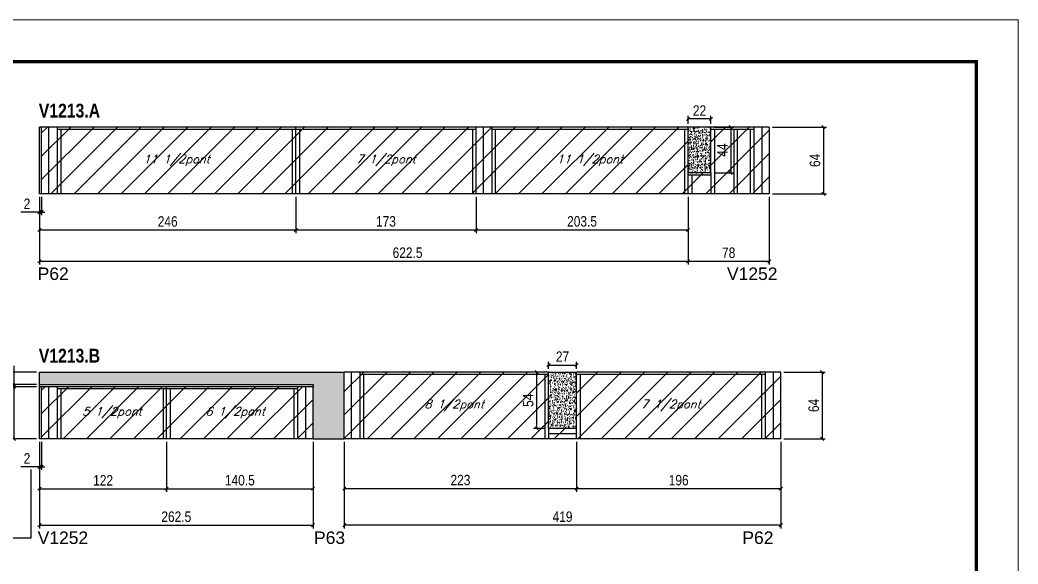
# Model space of a CAD drawing. Extents: x 3309 to 9563, y -2522 to 14608.
# Drawn here: x 8605 to 9563, y 10640 to 11162 of the extents above; entities that cross this region are included whole.
import ezdxf

# ---------------------------------------------------------------- set-up
doc = ezdxf.new("R2010")
doc.units = 0
doc.linetypes.add('DASHED', pattern=[0.75, 0.5, -0.25])
for name, color, linetype in [('5', 5, 'Continuous'), ('COTA', 241, 'Continuous'), ('NOMENCLATURA', 7, 'Continuous'), ('Painéis', 200, 'Continuous'), ('SARR_2.2x10', 60, 'Continuous'), ('SARR_2.2x7', 40, 'Continuous'), ('SARR_3.5x7', 81, 'Continuous'), ('texto', 7, 'Continuous')]:
    doc.layers.add(name, color=color, linetype=linetype)
for name, color, linetype, lineweight in [('Folhas', 255, 'Continuous', 9), ('Hachura', 251, 'Continuous', 9), ('SARRAFO DE PRESSAO', 251, 'DASHED', 9)]:
    doc.layers.add(name, color=color, linetype=linetype, lineweight=lineweight)
doc.styles.add('COTA TECNICA', font='techl___.ttf', dxfattribs={"height": 10})
doc.styles.add('Romans', font='romans.shx')
doc.styles.get("Standard").update_dxf_attribs({"font": 'arial.ttf'})
doc.styles.add('TECNICA', font='techb___.ttf', dxfattribs={"height": 10})
doc.dimstyles.new('PAINEL', dxfattribs={"dimtxt": 10, "dimasz": 3, "dimexe": 3, "dimexo": 3, "dimgap": 3, "dimtad": 1, "dimdec": 1, "dimzin": 12, "dimdsep": 46, "dimtxsty": 'COTA TECNICA', "dimblk1": 'OBLIQUE', "dimblk2": 'OBLIQUE', "dimsah": 1, "dimcen": 0.9, "dimclrd": 4, "dimclre": 4, "dimclrt": 240, "dimadec": 1, "dimazin": 3, "dimtfac": 1, "dimtdec": 1, "dimtmove": 0, "dimatfit": 3, "dimfxl": 1, "dimtolj": 1, "dimtzin": 12, "dimarcsym": 0})

# ---------------------------------------------------------------- blocks, each defined once
blk = doc.blocks.new('9999999999')
at = {"layer": 'Folhas'}
blk.add_lwpolyline([(98138.98, 34190.21), (99623.98, 34190.21), (99623.98, 35240.21), (98138.98, 35240.21)], close=True, dxfattribs=at)
at = {"layer": 'Folhas', "color": 30, "const_width": 3}
blk.add_lwpolyline([(98213.98, 34230.21), (99583.98, 34230.21), (99583.98, 35200.21), (98213.98, 35200.21)], close=True, dxfattribs=at)
blk = doc.blocks.new('_Oblique')
at = {"color": 0, "linetype": 'ByBlock', "lineweight": -2}
blk.add_line((-0.5, -0.5), (0.5, 0.5), dxfattribs=at)
blk = doc.blocks.new('*D434')
at = {"layer": 'COTA', "color": 4, "lineweight": -2, "transparency": 16777216}
for p, q in [((9042.62, 10992.35), (9042.62, 10957.6)), ((9246.12, 10992.35), (9246.12, 10957.6)), ((9042.62, 10960.6), (9246.12, 10960.6))]:
    blk.add_line(p, q, dxfattribs=at)
at = {"layer": 'Defpoints', "color": 0, "transparency": 16777216}
for p in [(9042.62, 10995.35), (9246.12, 10995.35), (9246.12, 10960.6)]:
    blk.add_point(p, dxfattribs=at)
at = {"layer": 'COTA', "color": 4, "lineweight": -2, "transparency": 16777216, "xscale": 3, "yscale": 3, "zscale": 3, "rotation": 180}
blk.add_blockref('_Oblique', (9042.62, 10960.6), dxfattribs=at)
at = {"layer": 'COTA', "color": 4, "lineweight": -2, "transparency": 16777216, "xscale": 3, "yscale": 3, "zscale": 3}
blk.add_blockref('_Oblique', (9246.12, 10960.6), dxfattribs=at)
at = {"layer": 'COTA', "color": 240, "transparency": 16777216, "insert": (9144.37, 10968.82), "char_height": 10, "attachment_point": 5, "style": 'COTA TECNICA'}
blk.add_mtext('\\A1;203.5', dxfattribs=at)
blk = doc.blocks.new('*D435')
at = {"layer": 'COTA', "color": 4, "lineweight": -2, "transparency": 16777216}
for p, q in [((9327.12, 11059.35), (9379.08, 11059.35)), ((9376.08, 11059.35), (9376.08, 10995.35)), ((9327.12, 10995.35), (9379.08, 10995.35))]:
    blk.add_line(p, q, dxfattribs=at)
at = {"layer": 'Defpoints', "color": 0, "transparency": 16777216}
for p in [(9324.12, 11059.35), (9324.12, 10995.35), (9376.08, 10995.35)]:
    blk.add_point(p, dxfattribs=at)
at = {"layer": 'COTA', "color": 4, "lineweight": -2, "transparency": 16777216, "xscale": 3, "yscale": 3, "zscale": 3}
for p, rotation in [((9376.08, 11059.35), 90), ((9376.08, 10995.35), 270)]:
    blk.add_blockref('_Oblique', p, dxfattribs=dict(at, rotation=rotation))
at = {"layer": 'COTA', "color": 240, "transparency": 16777216, "insert": (9367.98, 11027.35), "char_height": 10, "attachment_point": 5, "rotation": 90, "style": 'COTA TECNICA'}
blk.add_mtext('\\A1;64', dxfattribs=at)
blk = doc.blocks.new('*D415')
at = {"layer": 'COTA', "color": 4, "lineweight": -2, "transparency": 16777216}
for p, q in [((9246.12, 10992.35), (9246.12, 10927.63)), ((9324.12, 10992.35), (9324.12, 10927.63)), ((9246.12, 10930.63), (9324.12, 10930.63))]:
    blk.add_line(p, q, dxfattribs=at)
at = {"layer": 'Defpoints', "color": 0, "transparency": 16777216}
for p in [(9246.12, 10995.35), (9324.12, 10995.35), (9324.12, 10930.63)]:
    blk.add_point(p, dxfattribs=at)
at = {"layer": 'COTA', "color": 4, "lineweight": -2, "transparency": 16777216, "xscale": 3, "yscale": 3, "zscale": 3, "rotation": 180}
blk.add_blockref('_Oblique', (9246.12, 10930.63), dxfattribs=at)
at = {"layer": 'COTA', "color": 4, "lineweight": -2, "transparency": 16777216, "xscale": 3, "yscale": 3, "zscale": 3}
blk.add_blockref('_Oblique', (9324.12, 10930.63), dxfattribs=at)
at = {"layer": 'COTA', "color": 240, "transparency": 16777216, "insert": (9285.12, 10938.73), "char_height": 10, "attachment_point": 5, "style": 'COTA TECNICA'}
blk.add_mtext('\\A1;78', dxfattribs=at)
blk = doc.blocks.new('*D436')
at = {"layer": 'COTA', "color": 4, "lineweight": -2, "transparency": 16777216}
for p, q in [((8623.62, 10992.35), (8623.62, 10957.6)), ((8869.62, 10992.35), (8869.62, 10957.6)), ((8623.62, 10960.6), (8869.62, 10960.6))]:
    blk.add_line(p, q, dxfattribs=at)
at = {"layer": 'Defpoints', "color": 0, "transparency": 16777216}
for p in [(8623.62, 10995.35), (8869.62, 10995.35), (8869.62, 10960.6)]:
    blk.add_point(p, dxfattribs=at)
at = {"layer": 'COTA', "color": 4, "lineweight": -2, "transparency": 16777216, "xscale": 3, "yscale": 3, "zscale": 3, "rotation": 180}
blk.add_blockref('_Oblique', (8623.62, 10960.6), dxfattribs=at)
at = {"layer": 'COTA', "color": 4, "lineweight": -2, "transparency": 16777216, "xscale": 3, "yscale": 3, "zscale": 3}
blk.add_blockref('_Oblique', (8869.62, 10960.6), dxfattribs=at)
at = {"layer": 'COTA', "color": 240, "transparency": 16777216, "insert": (8746.62, 10968.7), "char_height": 10, "attachment_point": 5, "style": 'COTA TECNICA'}
blk.add_mtext('\\A1;246', dxfattribs=at)
blk = doc.blocks.new('*D437')
at = {"layer": 'COTA', "color": 4, "lineweight": -2, "transparency": 16777216}
for p, q in [((8869.62, 10992.35), (8869.62, 10957.6)), ((9042.62, 10992.35), (9042.62, 10957.6)), ((8869.62, 10960.6), (9042.62, 10960.6))]:
    blk.add_line(p, q, dxfattribs=at)
at = {"layer": 'Defpoints', "color": 0, "transparency": 16777216}
for p in [(8869.62, 10995.35), (9042.62, 10995.35), (9042.62, 10960.6)]:
    blk.add_point(p, dxfattribs=at)
at = {"layer": 'COTA', "color": 4, "lineweight": -2, "transparency": 16777216, "xscale": 3, "yscale": 3, "zscale": 3, "rotation": 180}
blk.add_blockref('_Oblique', (8869.62, 10960.6), dxfattribs=at)
at = {"layer": 'COTA', "color": 4, "lineweight": -2, "transparency": 16777216, "xscale": 3, "yscale": 3, "zscale": 3}
blk.add_blockref('_Oblique', (9042.62, 10960.6), dxfattribs=at)
at = {"layer": 'COTA', "color": 240, "transparency": 16777216, "insert": (8956.12, 10968.82), "char_height": 10, "attachment_point": 5, "style": 'COTA TECNICA'}
blk.add_mtext('\\A1;173', dxfattribs=at)
blk = doc.blocks.new('*D416')
at = {"layer": 'COTA', "color": 4, "lineweight": -2, "transparency": 16777216}
for p, q in [((8623.62, 10992.35), (8623.62, 10927.63)), ((9246.12, 10992.35), (9246.12, 10927.63)), ((8623.62, 10930.63), (9246.12, 10930.63))]:
    blk.add_line(p, q, dxfattribs=at)
at = {"layer": 'Defpoints', "color": 0, "transparency": 16777216}
for p in [(8623.62, 10995.35), (9246.12, 10995.35), (9246.12, 10930.63)]:
    blk.add_point(p, dxfattribs=at)
at = {"layer": 'COTA', "color": 4, "lineweight": -2, "transparency": 16777216, "xscale": 3, "yscale": 3, "zscale": 3, "rotation": 180}
blk.add_blockref('_Oblique', (8623.62, 10930.63), dxfattribs=at)
at = {"layer": 'COTA', "color": 4, "lineweight": -2, "transparency": 16777216, "xscale": 3, "yscale": 3, "zscale": 3}
blk.add_blockref('_Oblique', (9246.12, 10930.63), dxfattribs=at)
at = {"layer": 'COTA', "color": 240, "transparency": 16777216, "insert": (8976.87, 10938.74), "char_height": 10, "attachment_point": 5, "style": 'COTA TECNICA'}
blk.add_mtext('\\A1;622.5', dxfattribs=at)
blk = doc.blocks.new('*D438')
at = {"layer": 'COTA', "color": 4, "lineweight": -2, "transparency": 16777216}
for p, q in [((8623.62, 10992.35), (8623.62, 10974.74)), ((8625.62, 10992.35), (8625.62, 10974.74)), ((8623.62, 10977.74), (8605.51, 10977.74)), ((8625.62, 10977.74), (8623.62, 10977.74)), ((8625.62, 10977.74), (8628.62, 10977.74))]:
    blk.add_line(p, q, dxfattribs=at)
at = {"layer": 'Defpoints', "color": 0, "transparency": 16777216}
for p in [(8623.62, 10995.35), (8625.62, 10995.35), (8623.62, 10977.74)]:
    blk.add_point(p, dxfattribs=at)
at = {"layer": 'COTA', "color": 4, "lineweight": -2, "transparency": 16777216, "xscale": 3, "yscale": 3, "zscale": 3}
blk.add_blockref('_Oblique', (8623.62, 10977.74), dxfattribs=at)
at = {"layer": 'COTA', "color": 4, "lineweight": -2, "transparency": 16777216, "xscale": 3, "yscale": 3, "zscale": 3, "rotation": 180}
blk.add_blockref('_Oblique', (8625.62, 10977.74), dxfattribs=at)
at = {"layer": 'COTA', "color": 240, "transparency": 16777216, "insert": (8611.56, 10985.74), "char_height": 10, "attachment_point": 5, "style": 'COTA TECNICA'}
blk.add_mtext('\\A1;2', dxfattribs=at)
blk = doc.blocks.new('*D417')
at = {"layer": 'COTA', "color": 4, "lineweight": -2, "transparency": 16777216}
for p, q in [((8620.62, 10812.23), (8569.65, 10812.23)), ((8572.65, 10812.23), (8572.65, 10760.23)), ((8620.62, 10760.23), (8569.65, 10760.23))]:
    blk.add_line(p, q, dxfattribs=at)
at = {"layer": 'Defpoints', "color": 0, "transparency": 16777216}
for p in [(8623.62, 10812.23), (8572.65, 10760.23), (8623.62, 10760.23)]:
    blk.add_point(p, dxfattribs=at)
at = {"layer": 'COTA', "color": 4, "lineweight": -2, "transparency": 16777216, "xscale": 3, "yscale": 3, "zscale": 3}
for p, rotation in [((8572.65, 10812.23), 90), ((8572.65, 10760.23), 270)]:
    blk.add_blockref('_Oblique', p, dxfattribs=dict(at, rotation=rotation))
at = {"layer": 'COTA', "color": 240, "transparency": 16777216, "insert": (8564.54, 10786.23), "char_height": 10, "attachment_point": 5, "rotation": 90, "style": 'COTA TECNICA'}
blk.add_mtext('\\A1;52', dxfattribs=at)
blk = doc.blocks.new('*D418')
at = {"layer": 'COTA', "color": 4, "lineweight": -2, "transparency": 16777216}
for p, q in [((8572.65, 10824.23), (8572.65, 10842.54)), ((8620.62, 10824.23), (8569.65, 10824.23)), ((8572.65, 10812.23), (8572.65, 10824.23)), ((8620.62, 10812.23), (8569.65, 10812.23))]:
    blk.add_line(p, q, dxfattribs=at)
at = {"layer": 'Defpoints', "color": 0, "transparency": 16777216}
for p in [(8572.65, 10824.23), (8623.62, 10824.23), (8623.62, 10812.23)]:
    blk.add_point(p, dxfattribs=at)
at = {"layer": 'COTA', "color": 4, "lineweight": -2, "transparency": 16777216, "xscale": 3, "yscale": 3, "zscale": 3}
for p, rotation in [((8572.65, 10824.23), 90), ((8572.65, 10812.23), 270)]:
    blk.add_blockref('_Oblique', p, dxfattribs=dict(at, rotation=rotation))
at = {"layer": 'COTA', "color": 240, "transparency": 16777216, "insert": (8564.59, 10834.88), "char_height": 10, "attachment_point": 5, "rotation": 90, "style": 'COTA TECNICA'}
blk.add_mtext('\\A1;12', dxfattribs=at)
blk = doc.blocks.new('*D439')
at = {"layer": 'COTA', "color": 4, "lineweight": -2, "transparency": 16777216}
for p, q in [((8623.62, 10757.23), (8623.62, 10674.33)), ((8886.12, 10757.23), (8886.12, 10674.33)), ((8623.62, 10677.33), (8886.12, 10677.33))]:
    blk.add_line(p, q, dxfattribs=at)
at = {"layer": 'Defpoints', "color": 0, "transparency": 16777216}
for p in [(8623.62, 10760.23), (8886.12, 10760.23), (8886.12, 10677.33)]:
    blk.add_point(p, dxfattribs=at)
at = {"layer": 'COTA', "color": 4, "lineweight": -2, "transparency": 16777216, "xscale": 3, "yscale": 3, "zscale": 3, "rotation": 180}
blk.add_blockref('_Oblique', (8623.62, 10677.33), dxfattribs=at)
at = {"layer": 'COTA', "color": 4, "lineweight": -2, "transparency": 16777216, "xscale": 3, "yscale": 3, "zscale": 3}
blk.add_blockref('_Oblique', (8886.12, 10677.33), dxfattribs=at)
at = {"layer": 'COTA', "color": 240, "transparency": 16777216, "insert": (8754.87, 10685.44), "char_height": 10, "attachment_point": 5, "style": 'COTA TECNICA'}
blk.add_mtext('\\A1;262.5', dxfattribs=at)
blk = doc.blocks.new('*D440')
at = {"layer": 'COTA', "color": 4, "lineweight": -2, "transparency": 16777216}
for p, q in [((8623.62, 10757.23), (8623.62, 10709.34)), ((8745.62, 10757.23), (8745.62, 10709.34)), ((8623.62, 10712.34), (8745.62, 10712.34))]:
    blk.add_line(p, q, dxfattribs=at)
at = {"layer": 'Defpoints', "color": 0, "transparency": 16777216}
for p in [(8623.62, 10760.23), (8745.62, 10760.23), (8745.62, 10712.34)]:
    blk.add_point(p, dxfattribs=at)
at = {"layer": 'COTA', "color": 4, "lineweight": -2, "transparency": 16777216, "xscale": 3, "yscale": 3, "zscale": 3, "rotation": 180}
blk.add_blockref('_Oblique', (8623.62, 10712.34), dxfattribs=at)
at = {"layer": 'COTA', "color": 4, "lineweight": -2, "transparency": 16777216, "xscale": 3, "yscale": 3, "zscale": 3}
blk.add_blockref('_Oblique', (8745.62, 10712.34), dxfattribs=at)
at = {"layer": 'COTA', "color": 240, "transparency": 16777216, "insert": (8684.62, 10720.4), "char_height": 10, "attachment_point": 5, "style": 'COTA TECNICA'}
blk.add_mtext('\\A1;122', dxfattribs=at)
blk = doc.blocks.new('*D419')
at = {"layer": 'COTA', "color": 4, "lineweight": -2, "transparency": 16777216}
for p, q in [((8745.62, 10757.23), (8745.62, 10709.34)), ((8886.12, 10757.23), (8886.12, 10709.34)), ((8745.62, 10712.34), (8886.12, 10712.34))]:
    blk.add_line(p, q, dxfattribs=at)
at = {"layer": 'Defpoints', "color": 0, "transparency": 16777216}
for p in [(8745.62, 10760.23), (8886.12, 10760.23), (8886.12, 10712.34)]:
    blk.add_point(p, dxfattribs=at)
at = {"layer": 'COTA', "color": 4, "lineweight": -2, "transparency": 16777216, "xscale": 3, "yscale": 3, "zscale": 3, "rotation": 180}
blk.add_blockref('_Oblique', (8745.62, 10712.34), dxfattribs=at)
at = {"layer": 'COTA', "color": 4, "lineweight": -2, "transparency": 16777216, "xscale": 3, "yscale": 3, "zscale": 3}
blk.add_blockref('_Oblique', (8886.12, 10712.34), dxfattribs=at)
at = {"layer": 'COTA', "color": 240, "transparency": 16777216, "insert": (8815.87, 10720.45), "char_height": 10, "attachment_point": 5, "style": 'COTA TECNICA'}
blk.add_mtext('\\A1;140.5', dxfattribs=at)
blk = doc.blocks.new('*D441')
at = {"layer": 'COTA', "color": 4, "lineweight": -2, "transparency": 16777216}
for p, q in [((8623.62, 10757.23), (8623.62, 10730.39)), ((8625.62, 10757.23), (8625.62, 10730.39)), ((8623.62, 10733.39), (8605.51, 10733.39)), ((8625.62, 10733.39), (8623.62, 10733.39)), ((8625.62, 10733.39), (8628.62, 10733.39))]:
    blk.add_line(p, q, dxfattribs=at)
at = {"layer": 'Defpoints', "color": 0, "transparency": 16777216}
for p in [(8623.62, 10760.23), (8625.62, 10760.23), (8623.62, 10733.39)]:
    blk.add_point(p, dxfattribs=at)
at = {"layer": 'COTA', "color": 4, "lineweight": -2, "transparency": 16777216, "xscale": 3, "yscale": 3, "zscale": 3}
blk.add_blockref('_Oblique', (8623.62, 10733.39), dxfattribs=at)
at = {"layer": 'COTA', "color": 4, "lineweight": -2, "transparency": 16777216, "xscale": 3, "yscale": 3, "zscale": 3, "rotation": 180}
blk.add_blockref('_Oblique', (8625.62, 10733.39), dxfattribs=at)
at = {"layer": 'COTA', "color": 240, "transparency": 16777216, "insert": (8611.56, 10741.39), "char_height": 10, "attachment_point": 5, "style": 'COTA TECNICA'}
blk.add_mtext('\\A1;2', dxfattribs=at)
blk = doc.blocks.new('*D442')
at = {"layer": 'COTA', "color": 4, "lineweight": -2, "transparency": 16777216}
for p, q in [((8620.62, 10810.23), (8596.17, 10810.23)), ((8599.17, 10760.23), (8599.17, 10810.23)), ((8620.62, 10760.23), (8596.17, 10760.23))]:
    blk.add_line(p, q, dxfattribs=at)
at = {"layer": 'Defpoints', "color": 0, "transparency": 16777216}
for p in [(8599.17, 10810.23), (8623.62, 10810.23), (8623.62, 10760.23)]:
    blk.add_point(p, dxfattribs=at)
at = {"layer": 'COTA', "color": 4, "lineweight": -2, "transparency": 16777216, "xscale": 3, "yscale": 3, "zscale": 3}
for p, rotation in [((8599.17, 10810.23), 90), ((8599.17, 10760.23), 270)]:
    blk.add_blockref('_Oblique', p, dxfattribs=dict(at, rotation=rotation))
at = {"layer": 'COTA', "color": 240, "transparency": 16777216, "insert": (8591.06, 10785.23), "char_height": 10, "attachment_point": 5, "rotation": 90, "style": 'COTA TECNICA'}
blk.add_mtext('\\A1;50', dxfattribs=at)
blk = doc.blocks.new('*D443')
at = {"layer": 'COTA', "color": 4, "lineweight": -2, "transparency": 16777216}
for p, q in [((8599.17, 10812.23), (8599.17, 10830.34)), ((8620.62, 10812.23), (8596.17, 10812.23)), ((8620.62, 10810.23), (8596.17, 10810.23)), ((8599.17, 10810.23), (8599.17, 10812.23)), ((8599.17, 10810.23), (8599.17, 10807.23))]:
    blk.add_line(p, q, dxfattribs=at)
at = {"layer": 'Defpoints', "color": 0, "transparency": 16777216}
for p in [(8599.17, 10812.23), (8623.62, 10812.23), (8623.62, 10810.23)]:
    blk.add_point(p, dxfattribs=at)
at = {"layer": 'COTA', "color": 4, "lineweight": -2, "transparency": 16777216, "xscale": 3, "yscale": 3, "zscale": 3}
for p, rotation in [((8599.17, 10812.23), 270), ((8599.17, 10810.23), 90)]:
    blk.add_blockref('_Oblique', p, dxfattribs=dict(at, rotation=rotation))
at = {"layer": 'COTA', "color": 240, "transparency": 16777216, "insert": (8591.17, 10824.28), "char_height": 10, "attachment_point": 5, "rotation": 90, "style": 'COTA TECNICA'}
blk.add_mtext('\\A1;2', dxfattribs=at)
blk = doc.blocks.new('*D420')
at = {"layer": 'COTA', "color": 4, "linetype": 'ByBlock', "lineweight": -2, "transparency": 16777216}
for p, q in [((9139.12, 10757.23), (9139.12, 10709.34)), ((9335.12, 10757.23), (9335.12, 10709.34)), ((9335.12, 10712.34), (9139.12, 10712.34))]:
    blk.add_line(p, q, dxfattribs=at)
at = {"layer": 'Defpoints', "color": 0, "linetype": 'ByBlock', "transparency": 16777216}
for p in [(9139.12, 10760.23), (9335.12, 10760.23), (9139.12, 10712.34)]:
    blk.add_point(p, dxfattribs=at)
at = {"layer": 'COTA', "color": 4, "linetype": 'ByBlock', "lineweight": -2, "transparency": 16777216, "xscale": 3, "yscale": 3, "zscale": 3, "rotation": 180}
blk.add_blockref('_Oblique', (9139.12, 10712.34), dxfattribs=at)
at = {"layer": 'COTA', "color": 4, "linetype": 'ByBlock', "lineweight": -2, "transparency": 16777216, "xscale": 3, "yscale": 3, "zscale": 3}
blk.add_blockref('_Oblique', (9335.12, 10712.34), dxfattribs=at)
at = {"layer": 'COTA', "color": 240, "linetype": 'ByBlock', "transparency": 16777216, "insert": (9237.12, 10720.47), "char_height": 10, "attachment_point": 5, "style": 'COTA TECNICA'}
blk.add_mtext('\\A1;196', dxfattribs=at)
blk = doc.blocks.new('*D421')
at = {"layer": 'COTA', "color": 4, "linetype": 'ByBlock', "lineweight": -2, "transparency": 16777216}
for p, q in [((8916.12, 10757.23), (8916.12, 10709.34)), ((9139.12, 10757.23), (9139.12, 10709.34)), ((9139.12, 10712.34), (8916.12, 10712.34))]:
    blk.add_line(p, q, dxfattribs=at)
at = {"layer": 'Defpoints', "color": 0, "linetype": 'ByBlock', "transparency": 16777216}
for p in [(8916.12, 10760.23), (9139.12, 10760.23), (8916.12, 10712.34)]:
    blk.add_point(p, dxfattribs=at)
at = {"layer": 'COTA', "color": 4, "linetype": 'ByBlock', "lineweight": -2, "transparency": 16777216, "xscale": 3, "yscale": 3, "zscale": 3, "rotation": 180}
blk.add_blockref('_Oblique', (8916.12, 10712.34), dxfattribs=at)
at = {"layer": 'COTA', "color": 4, "linetype": 'ByBlock', "lineweight": -2, "transparency": 16777216, "xscale": 3, "yscale": 3, "zscale": 3}
blk.add_blockref('_Oblique', (9139.12, 10712.34), dxfattribs=at)
at = {"layer": 'COTA', "color": 240, "linetype": 'ByBlock', "transparency": 16777216, "insert": (9027.62, 10720.56), "char_height": 10, "attachment_point": 5, "style": 'COTA TECNICA'}
blk.add_mtext('\\A1;223', dxfattribs=at)
blk = doc.blocks.new('*D444')
at = {"layer": 'COTA', "color": 4, "linetype": 'ByBlock', "lineweight": -2, "transparency": 16777216}
for p, q in [((8916.12, 10757.23), (8916.12, 10674.33)), ((9335.12, 10757.23), (9335.12, 10674.33)), ((9335.12, 10677.33), (8916.12, 10677.33))]:
    blk.add_line(p, q, dxfattribs=at)
at = {"layer": 'Defpoints', "color": 0, "linetype": 'ByBlock', "transparency": 16777216}
for p in [(8916.12, 10760.23), (9335.12, 10760.23), (8916.12, 10677.33)]:
    blk.add_point(p, dxfattribs=at)
at = {"layer": 'COTA', "color": 4, "linetype": 'ByBlock', "lineweight": -2, "transparency": 16777216, "xscale": 3, "yscale": 3, "zscale": 3, "rotation": 180}
blk.add_blockref('_Oblique', (8916.12, 10677.33), dxfattribs=at)
at = {"layer": 'COTA', "color": 4, "linetype": 'ByBlock', "lineweight": -2, "transparency": 16777216, "xscale": 3, "yscale": 3, "zscale": 3}
blk.add_blockref('_Oblique', (9335.12, 10677.33), dxfattribs=at)
at = {"layer": 'COTA', "color": 240, "linetype": 'ByBlock', "transparency": 16777216, "insert": (9125.62, 10685.43), "char_height": 10, "attachment_point": 5, "style": 'COTA TECNICA'}
blk.add_mtext('\\A1;419', dxfattribs=at)
blk = doc.blocks.new('*D445')
at = {"layer": 'COTA', "color": 4, "lineweight": -2, "transparency": 16777216}
for p, q in [((9109.12, 10824.23), (9097.83, 10824.23)), ((9100.83, 10770.23), (9100.83, 10824.23)), ((9109.12, 10770.23), (9097.83, 10770.23))]:
    blk.add_line(p, q, dxfattribs=at)
at = {"layer": 'Defpoints', "color": 0, "transparency": 16777216}
for p in [(9100.83, 10824.23), (9112.12, 10824.23), (9112.12, 10770.23)]:
    blk.add_point(p, dxfattribs=at)
at = {"layer": 'COTA', "color": 4, "lineweight": -2, "transparency": 16777216, "xscale": 3, "yscale": 3, "zscale": 3}
for p, rotation in [((9100.83, 10824.23), 90), ((9100.83, 10770.23), 270)]:
    blk.add_blockref('_Oblique', p, dxfattribs=dict(at, rotation=rotation))
at = {"layer": 'COTA', "color": 240, "transparency": 16777216, "insert": (9092.73, 10797.23), "char_height": 10, "attachment_point": 5, "rotation": 90, "style": 'COTA TECNICA'}
blk.add_mtext('\\A1;54', dxfattribs=at)
blk = doc.blocks.new('*D446')
at = {"layer": 'COTA', "color": 4, "lineweight": -2, "transparency": 16777216}
for p, q in [((9112.12, 10827.23), (9112.12, 10834.04)), ((9112.12, 10831.04), (9139.12, 10831.04)), ((9139.12, 10827.23), (9139.12, 10834.04))]:
    blk.add_line(p, q, dxfattribs=at)
at = {"layer": 'Defpoints', "color": 0, "transparency": 16777216}
for p in [(9139.12, 10831.04), (9112.12, 10824.23), (9139.12, 10824.23)]:
    blk.add_point(p, dxfattribs=at)
at = {"layer": 'COTA', "color": 4, "lineweight": -2, "transparency": 16777216, "xscale": 3, "yscale": 3, "zscale": 3, "rotation": 180}
blk.add_blockref('_Oblique', (9112.12, 10831.04), dxfattribs=at)
at = {"layer": 'COTA', "color": 4, "lineweight": -2, "transparency": 16777216, "xscale": 3, "yscale": 3, "zscale": 3}
blk.add_blockref('_Oblique', (9139.12, 10831.04), dxfattribs=at)
at = {"layer": 'COTA', "color": 240, "transparency": 16777216, "insert": (9125.62, 10839.12), "char_height": 10, "attachment_point": 5, "style": 'COTA TECNICA'}
blk.add_mtext('\\A1;27', dxfattribs=at)
blk = doc.blocks.new('*D447')
at = {"layer": 'COTA', "color": 4, "lineweight": -2, "transparency": 16777216}
for p, q in [((9338.12, 10824.23), (9377.87, 10824.23)), ((9374.87, 10824.23), (9374.87, 10760.23)), ((9338.12, 10760.23), (9377.87, 10760.23))]:
    blk.add_line(p, q, dxfattribs=at)
at = {"layer": 'Defpoints', "color": 0, "transparency": 16777216}
for p in [(9335.12, 10824.23), (9335.12, 10760.23), (9374.87, 10760.23)]:
    blk.add_point(p, dxfattribs=at)
at = {"layer": 'COTA', "color": 4, "lineweight": -2, "transparency": 16777216, "xscale": 3, "yscale": 3, "zscale": 3}
for p, rotation in [((9374.87, 10824.23), 90), ((9374.87, 10760.23), 270)]:
    blk.add_blockref('_Oblique', p, dxfattribs=dict(at, rotation=rotation))
at = {"layer": 'COTA', "color": 240, "transparency": 16777216, "insert": (9366.77, 10792.23), "char_height": 10, "attachment_point": 5, "rotation": 90, "style": 'COTA TECNICA'}
blk.add_mtext('\\A1;64', dxfattribs=at)
blk = doc.blocks.new('*D430')
at = {"layer": 'COTA', "color": 4, "lineweight": -2, "transparency": 16777216}
for p, q in [((9246.12, 11062.35), (9246.12, 11070.18)), ((9268.12, 11067.18), (9246.12, 11067.18)), ((9268.12, 11062.35), (9268.12, 11070.18))]:
    blk.add_line(p, q, dxfattribs=at)
at = {"layer": 'Defpoints', "color": 0, "transparency": 16777216}
for p in [(9246.12, 11067.18), (9246.12, 11059.35), (9268.12, 11059.35)]:
    blk.add_point(p, dxfattribs=at)
at = {"layer": 'COTA', "color": 4, "lineweight": -2, "transparency": 16777216, "xscale": 3, "yscale": 3, "zscale": 3, "rotation": 180}
blk.add_blockref('_Oblique', (9246.12, 11067.18), dxfattribs=at)
at = {"layer": 'COTA', "color": 4, "lineweight": -2, "transparency": 16777216, "xscale": 3, "yscale": 3, "zscale": 3}
blk.add_blockref('_Oblique', (9268.12, 11067.18), dxfattribs=at)
at = {"layer": 'COTA', "color": 240, "transparency": 16777216, "insert": (9257.12, 11075.18), "char_height": 10, "attachment_point": 5, "style": 'COTA TECNICA'}
blk.add_mtext('\\A1;22', dxfattribs=at)
blk = doc.blocks.new('*D431')
at = {"layer": 'COTA', "color": 4, "lineweight": -2, "transparency": 16777216}
for p, q in [((9271.12, 11059.35), (9290.09, 11059.35)), ((9287.09, 11059.35), (9287.09, 11015.35)), ((9271.12, 11015.35), (9290.09, 11015.35))]:
    blk.add_line(p, q, dxfattribs=at)
at = {"layer": 'Defpoints', "color": 0, "transparency": 16777216}
for p in [(9268.12, 11059.35), (9268.12, 11015.35), (9287.09, 11015.35)]:
    blk.add_point(p, dxfattribs=at)
at = {"layer": 'COTA', "color": 4, "lineweight": -2, "transparency": 16777216, "xscale": 3, "yscale": 3, "zscale": 3}
for p, rotation in [((9287.09, 11059.35), 90), ((9287.09, 11015.35), 270)]:
    blk.add_blockref('_Oblique', p, dxfattribs=dict(at, rotation=rotation))
at = {"layer": 'COTA', "color": 240, "transparency": 16777216, "insert": (9279.02, 11037.35), "char_height": 10, "attachment_point": 5, "rotation": 90, "style": 'COTA TECNICA'}
blk.add_mtext('\\A1;44', dxfattribs=at)

msp = doc.modelspace()

# ---------------------------------------------------------------- hatches: boundary and pattern name
at = {"layer": 'COTA'}
h = msp.add_hatch(dxfattribs=at)
h.set_pattern_fill('AR-CONC', color=256, scale=0.03)
h.set_pattern_definition([(50, (4782, 1148.575), (5.46554, -0.4781726), [0.5715, -6.2865]), (355, (4782, 1148.575), (-1.0573026, 5.7317054), [0.4572, -5.0292175]), (100.451445, (4782.4555, 1148.535), (4.4082374, 5.2535326), [0.4857003, -5.3427073]), (46.1842, (4782, 1150.099), (8.1323712, -1.26127), [0.85725, -9.42975]), (96.63556, (4782.678, 1149.994), (7.122124, 7.422784), [0.728551, -8.014068]), (351.18415, (4782, 1150.099), (7.122124, 7.422784), [0.685799, -7.543792]), (21, (4782.762, 1149.718), (4.5484317, -3.067956), [0.5715, -6.2865]), (326, (4782.762, 1149.718), (1.8540609, 5.525639), [0.4572, -5.0292]), (71.451445, (4783.141, 1149.4624), (6.4024926, 2.457683), [0.4857003, -5.342698]), (37.5, (4782, 1148.5751), (0.0926581, 2.53665117), [0, -4.96824, 0, -5.1054, 0, -5.04825]), (7.5, (4782, 1148.575), (2.0045899, 3.00541724), [0, -2.91084, 0, -4.85394, 0, -1.92405]), (327.5, (4780.3007, 1148.5751), (4.06771786, -0.17186232), [0, -1.905, 0, -5.9436, 0, -7.8867]), (317.5, (4779.5387, 1148.575), (4.4438754, 0.7627947), [0, -2.4765, 0, -3.94716, 0, -5.6007])])
h.paths.add_polyline_path([(9268.12, 11059.35), (9246.12, 11059.35), (9246.12, 11015.35), (9268.12, 11015.35)])
h = msp.add_hatch(dxfattribs=at)
h.set_pattern_fill('AR-CONC', color=256, scale=0.03)
h.set_pattern_definition([(50, (1598.5, 0), (5.46554, -0.4781726), [0.5715, -6.2865]), (355, (1598.5, 0), (-1.0573026, 5.7317054), [0.4572, -5.0292175]), (100.451445, (1598.9555, -0.04), (4.4082374, 5.2535326), [0.4857003, -5.3427073]), (46.1842, (1598.5, 1.524), (8.1323712, -1.26127), [0.85725, -9.42975]), (96.63556, (1599.178, 1.419), (7.122124, 7.4227837), [0.7285507, -8.014068]), (351.18415, (1598.5, 1.524), (7.122124, 7.422784), [0.685799, -7.543792]), (21, (1599.262, 1.143), (4.5484317, -3.067956), [0.5715, -6.2865]), (326, (1599.262, 1.143), (1.8540609, 5.525639), [0.4572, -5.0292]), (71.451445, (1599.641, 0.8873), (6.4024926, 2.457683), [0.4857003, -5.3426981]), (37.5, (1598.5, 0), (0.0926581, 2.53665117), [0, -4.96824, 0, -5.1054, 0, -5.04825]), (7.5, (1598.5, 0), (2.0045899, 3.00541724), [0, -2.91084, 0, -4.85394, 0, -1.92405]), (327.5, (1596.8007, 0), (4.06771786, -0.17186232), [0, -1.905, 0, -5.9436, 0, -7.8867]), (317.5, (1596.0387, 0), (4.4438754, 0.7627947), [0, -2.4765, 0, -3.94716, 0, -5.6007])])
h.paths.add_polyline_path([(8916.12, 10824.23), (8623.62, 10824.23), (8623.62, 10812.23), (8886.12, 10812.23), (8886.12, 10810.23), (8886.12, 10760.23), (8916.12, 10760.23)])
h = msp.add_hatch(dxfattribs=at)
h.set_pattern_fill('AR-CONC', color=256, scale=0.03)
h.set_pattern_definition([(50, (475.7304, -1045.7474), (5.4655401, -0.4781726), [0.5715, -6.2865]), (355, (475.7304, -1045.7474), (-1.0573026, 5.7317054), [0.4572, -5.0292175]), (100.451445, (476.186, -1045.7873), (4.4082374, 5.2535326), [0.4857003, -5.3427073]), (46.1842, (475.7304, -1044.2234), (8.1323712, -1.2612698), [0.85725, -9.42975]), (96.63556, (476.408, -1044.3285), (7.122124, 7.4227837), [0.7285507, -8.0140682]), (351.18415, (475.73, -1044.2234), (7.122124, 7.4227837), [0.685799, -7.543792]), (21, (476.4924, -1044.6044), (4.5484317, -3.067956), [0.5715, -6.2865]), (326, (476.4924, -1044.6044), (1.8540609, 5.525639), [0.4572, -5.0292]), (71.451445, (476.8714, -1044.86), (6.4024926, 2.457683), [0.4857003, -5.3426981]), (37.5, (475.7304, -1045.7474), (0.0926581, 2.53665117), [0, -4.96824, 0, -5.1054, 0, -5.04825]), (7.5, (475.7304, -1045.7474), (2.0045899, 3.00541724), [0, -2.91084, 0, -4.85394, 0, -1.92405]), (327.5, (474.0311, -1045.7474), (4.06771786, -0.17186232), [0, -1.905, 0, -5.9436, 0, -7.8867]), (317.5, (473.269, -1045.7474), (4.4438754, 0.7627947), [0, -2.4765, 0, -3.94716, 0, -5.6007])])
h.paths.add_polyline_path([(9112.12, 10770.23), (9139.12, 10770.23), (9139.12, 10824.23), (9112.12, 10824.23)])
at = {"layer": 'Hachura', "linetype": 'ByBlock'}
h = msp.add_hatch(dxfattribs=at)
h.set_pattern_fill('ANSI31', color=256, scale=5)
h.set_pattern_definition([(45, (4782, 1148.575), (-11.22532, 11.22532), [])])
h.paths.add_polyline_path([(8869.62, 11059.35), (8625.62, 11059.35), (8625.62, 10995.35), (8869.62, 10995.35)])
h.paths.add_polyline_path([(9042.62, 11059.35), (8869.62, 11059.35), (8869.62, 10995.35), (9042.62, 10995.35)])
h.paths.add_polyline_path([(9246.12, 11059.35), (9042.62, 11059.35), (9042.62, 10995.35), (9246.12, 10995.35)])
h.paths.add_polyline_path([(9324.12, 11059.35), (9268.12, 11059.35), (9268.12, 11015.35), (9246.12, 11015.35), (9246.12, 10995.35), (9324.12, 10995.35)])
h.paths.add_polyline_path([(9335.12, 10824.23), (9139.12, 10824.23), (9139.12, 10760.23), (9335.12, 10760.23)])
h.paths.add_polyline_path([(9112.12, 10824.23), (8916.12, 10824.23), (8916.12, 10760.23), (9139.12, 10760.23), (9139.12, 10770.23), (9112.12, 10770.23)])
h.paths.add_polyline_path([(8886.12, 10810.23), (8745.62, 10810.23), (8745.62, 10760.23), (8886.12, 10760.23)])
h.paths.add_polyline_path([(8745.62, 10810.23), (8625.62, 10810.23), (8625.62, 10760.23), (8745.62, 10760.23)])

# ---------------------------------------------------------------- linework, layer by layer
at = {"layer": 'COTA'}
for p, q in [((9268.12, 11059.35), (9246.12, 11059.35)), ((9268.12, 11015.35), (9268.12, 10995.35)), ((8623.62, 10812.23), (8623.62, 10824.23)), ((8623.62, 10824.23), (8916.12, 10824.23)), ((9112.12, 10824.23), (9139.12, 10824.23)), ((9112.12, 10770.23), (9112.12, 10760.23)), ((8886.12, 10760.23), (8916.12, 10760.23))]:
    msp.add_line(p, q, dxfattribs=at)
at = {"layer": 'NOMENCLATURA', "linetype": 'Continuous'}
for p, q in [((8615.71, 10665.06), (8615.71, 10730.88)), ((8557.63, 10665.06), (8615.71, 10665.06))]:
    msp.add_line(p, q, dxfattribs=at)
at = {"layer": 'Painéis', "linetype": 'ByBlock'}
for p, q in [((9246.12, 11059.35), (8623.62, 11059.35)), ((8623.62, 10995.35), (8623.62, 11059.35)), ((8625.62, 10995.35), (8625.62, 11059.35)), ((8869.62, 10995.35), (8869.62, 11059.35)), ((9042.62, 10995.35), (9042.62, 11059.35)), ((9246.12, 10995.35), (9246.12, 11059.35)), ((9324.12, 11059.35), (9268.12, 11059.35)), ((9268.12, 11015.35), (9268.12, 11059.35)), ((9324.12, 11059.35), (9324.12, 10995.35)), ((9268.12, 11015.35), (9246.12, 11015.35)), ((9324.12, 10995.35), (8623.62, 10995.35)), ((9112.12, 10824.23), (8916.12, 10824.23)), ((8916.12, 10760.23), (8916.12, 10824.23)), ((9112.12, 10770.23), (9112.12, 10824.23)), ((9335.12, 10824.23), (9139.12, 10824.23)), ((9139.12, 10760.23), (9139.12, 10824.23)), ((9335.12, 10760.23), (9335.12, 10824.23)), ((8623.62, 10760.23), (8623.62, 10810.23)), ((8886.12, 10810.23), (8623.62, 10810.23)), ((8625.62, 10760.23), (8625.62, 10810.23)), ((8745.62, 10760.23), (8745.62, 10810.23)), ((8886.12, 10760.23), (8886.12, 10810.23)), ((9139.12, 10770.23), (9112.12, 10770.23)), ((8886.12, 10760.23), (8623.62, 10760.23)), ((9335.12, 10760.23), (8916.12, 10760.23))]:
    msp.add_line(p, q, dxfattribs=at)
msp.add_lwpolyline([(8623.62, 10812.23), (8886.12, 10812.23), (8886.12, 10810.23), (8623.62, 10810.23)], close=True, dxfattribs=at)
at = {"layer": 'SARR_2.2x10'}
msp.add_line((9112.12, 10765.23), (9139.12, 10765.23), dxfattribs=at)
at = {"layer": 'SARR_2.2x7', "linetype": 'Continuous'}
for p, q in [((8632.62, 10995.35), (8632.62, 11059.35)), ((8869.62, 11057.15), (8640.62, 11057.15)), ((9042.62, 11057.15), (8869.62, 11057.15)), ((9049.62, 10995.35), (9049.62, 11059.35)), ((9246.12, 11057.15), (9057.62, 11057.15)), ((9309.12, 11057.15), (9268.12, 11057.15)), ((9317.12, 10995.35), (9317.12, 11059.35)), ((9268.12, 11013.15), (9246.12, 11013.15)), ((8923.12, 10760.23), (8923.12, 10824.23)), ((9112.12, 10822.03), (8931.12, 10822.03)), ((9320.12, 10822.03), (9139.12, 10822.03)), ((9328.12, 10760.23), (9328.12, 10824.23)), ((8632.62, 10760.23), (8632.62, 10810.23)), ((8745.62, 10808.03), (8640.62, 10808.03)), ((8871.12, 10808.03), (8745.62, 10808.03)), ((8879.12, 10760.23), (8879.12, 10810.23))]:
    msp.add_line(p, q, dxfattribs=at)
at = {"layer": 'SARR_3.5x7'}
for p, q in [((8640.62, 11059.35), (8640.62, 10995.35)), ((8644.12, 11057.15), (8644.12, 10995.35)), ((8866.12, 11057.15), (8866.12, 10995.35)), ((8873.12, 11057.15), (8873.12, 10995.35)), ((9039.12, 11057.15), (9039.12, 10995.35)), ((9057.62, 11059.35), (9057.62, 10995.35)), ((9061.12, 11057.15), (9061.12, 10995.35)), ((9242.62, 11057.15), (9242.62, 10995.35)), ((9271.62, 11057.15), (9271.62, 10995.35)), ((9289.92, 11057.15), (9289.92, 10995.35)), ((9293.42, 11057.15), (9293.42, 10995.35)), ((9305.62, 11057.15), (9305.62, 10995.35)), ((9309.12, 11059.35), (9309.12, 10995.35)), ((9249.62, 11013.15), (9249.62, 10995.35)), ((8931.12, 10824.23), (8931.12, 10760.23)), ((8934.62, 10822.03), (8934.62, 10760.23)), ((9108.62, 10822.03), (9108.62, 10760.23)), ((9142.62, 10822.03), (9142.62, 10760.23)), ((9316.62, 10822.03), (9316.62, 10760.23)), ((9320.12, 10824.23), (9320.12, 10760.23)), ((8640.62, 10810.23), (8640.62, 10760.23)), ((8644.12, 10808.03), (8644.12, 10760.23)), ((8742.12, 10808.03), (8742.12, 10760.23)), ((8749.12, 10808.03), (8749.12, 10760.23)), ((8867.62, 10808.03), (8867.62, 10760.23)), ((8871.12, 10810.23), (8871.12, 10760.23))]:
    msp.add_line(p, q, dxfattribs=at)

# ---------------------------------------------------------------- block references
at = {"layer": 'SARRAFO DE PRESSAO', "color": 6, "linetype": 'ByBlock'}
msp.add_blockref('9999999999', (-90061.11, -24078.07), dxfattribs=at)

# ---------------------------------------------------------------- texts
at = {"layer": '5', "linetype": 'Continuous'}
for s, p in [('P62', (8621.82, 10912.62)), ('V1252', (9283.49, 10912.62)), ('V1252', (8621.82, 10659.32)), ('P63', (8887.09, 10659.32)), ('P62', (9298.27, 10659.32))]:
    msp.add_text(s, height=12, rotation=0.00004, dxfattribs=at).set_placement(p)
at = {"layer": 'NOMENCLATURA', "style": 'TECNICA'}
for s, p in [('V1213.A', (8622.9, 11068.54)), ('V1213.B', (8622.9, 10833.41))]:
    msp.add_text(s, height=13.2, dxfattribs=at).set_placement(p)
at = {"layer": 'texto', "color": 2, "char_height": 8, "attachment_point": 5, "style": 'Romans'}
for s, insert in [('{\\Q19;\\C256;11 1/2pont}', (8755.12, 11027.35)), ('{\\Q19;\\C256;7 1/2pont}', (8956.12, 11027.35)), ('{\\Q19;\\C256;11 1/2pont}', (9151.87, 11027.35)), ('{\\Q19;\\C256;8 1/2pont}', (9021.62, 10792.23)), ('{\\Q19;\\C256;7 1/2pont}', (9229.62, 10792.23)), ('{\\Q19;\\C256;5 1/2pont}', (8693.12, 10785.23)), ('{\\Q19;\\C256;6 1/2pont}', (8811.37, 10785.23))]:
    msp.add_mtext(s, dxfattribs=dict(at, insert=insert))

# ---------------------------------------------------------------- dimensions: what is measured, and where the dimension line sits
at = {"layer": 'COTA'}
for base, p1, p2, picture, middle in [((9246.12, 11067.18), (9268.12, 11059.35), (9246.12, 11059.35), '*D430', (9257.12, 11075.18)), ((8623.62, 10977.74), (8625.62, 10995.35), (8623.62, 10995.35), '*D438', (8611.56, 10985.74)), ((8869.62, 10960.6), (8623.62, 10995.35), (8869.62, 10995.35), '*D436', (8746.62, 10968.7)), ((9246.12, 10960.6), (9042.62, 10995.35), (9246.12, 10995.35), '*D434', (9144.37, 10968.82)), ((9324.12, 10930.63), (9246.12, 10995.35), (9324.12, 10995.35), '*D415', (9285.12, 10938.73)), ((9139.12, 10831.04), (9112.12, 10824.23), (9139.12, 10824.23), '*D446', (9125.62, 10839.12)), ((8623.62, 10733.39), (8625.62, 10760.23), (8623.62, 10760.23), '*D441', (8611.56, 10741.39)), ((8886.12, 10677.33), (8623.62, 10760.23), (8886.12, 10760.23), '*D439', (8754.87, 10685.44)), ((8745.62, 10712.34), (8623.62, 10760.23), (8745.62, 10760.23), '*D440', (8684.62, 10720.4))]:
    dim = msp.add_linear_dim(base=base, p1=p1, p2=p2, dimstyle='PAINEL', dxfattribs=at)
    dim.commit()
    dim.dimension.update_dxf_attribs({"geometry": picture, "text_midpoint": middle})
for base, p1, p2, picture, middle in [((9287.09, 11015.35), (9268.12, 11059.35), (9268.12, 11015.35), '*D431', (9279.02, 11037.35)), ((9376.08, 10995.35), (9324.12, 11059.35), (9324.12, 10995.35), '*D435', (9367.98, 11027.35)), ((8572.65, 10824.23), (8623.62, 10812.23), (8623.62, 10824.23), '*D418', (8564.59, 10834.88)), ((8599.17, 10812.23), (8623.62, 10810.23), (8623.62, 10812.23), '*D443', (8591.17, 10824.28)), ((9100.83, 10824.23), (9112.12, 10770.23), (9112.12, 10824.23), '*D445', (9092.73, 10797.23)), ((9374.87, 10760.23), (9335.12, 10824.23), (9335.12, 10760.23), '*D447', (9366.77, 10792.23)), ((8572.65, 10760.23), (8623.62, 10812.23), (8623.62, 10760.23), '*D417', (8564.54, 10786.23)), ((8599.17, 10810.23), (8623.62, 10760.23), (8623.62, 10810.23), '*D442', (8591.06, 10785.23))]:
    dim = msp.add_linear_dim(base=base, p1=p1, p2=p2, angle=90, dimstyle='PAINEL', dxfattribs=at)
    dim.commit()
    dim.dimension.update_dxf_attribs({"geometry": picture, "text_midpoint": middle})
dim = msp.add_linear_dim(base=(9246.12, 10930.63), p1=(8623.62, 10995.35), p2=(9246.12, 10995.35), dimstyle='PAINEL', dxfattribs=at)
dim.commit()
dim.dimension.update_dxf_attribs({"geometry": '*D416', "text_midpoint": (8976.87, 10930.63), "dimtype": 160})
for base, p1, p2, picture, middle in [((9042.62, 10960.6), (8869.62, 10995.35), (9042.62, 10995.35), '*D437', (8956.12, 10968.82)), ((8886.12, 10712.34), (8745.62, 10760.23), (8886.12, 10760.23), '*D419', (8815.87, 10720.45))]:
    dim = msp.add_linear_dim(base=base, p1=p1, p2=p2, dimstyle='PAINEL', override={"dimtmove": 1}, dxfattribs=at)
    dim.commit()
    dim.dimension.update_dxf_attribs({"geometry": picture, "text_midpoint": middle})
at = {"layer": 'COTA', "linetype": 'ByBlock'}
dim = msp.add_linear_dim(base=(8916.12, 10712.34), p1=(9139.12, 10760.23), p2=(8916.12, 10760.23), angle=180, dimstyle='PAINEL', override={"dimtmove": 1}, dxfattribs=at)
dim.commit()
dim.dimension.update_dxf_attribs({"geometry": '*D421', "text_midpoint": (9027.62, 10720.56)})
for base, p2, picture, middle in [((8916.12, 10677.33), (8916.12, 10760.23), '*D444', (9125.62, 10685.43)), ((9139.12, 10712.34), (9139.12, 10760.23), '*D420', (9237.12, 10720.47))]:
    dim = msp.add_linear_dim(base=base, p1=(9335.12, 10760.23), p2=p2, angle=180, dimstyle='PAINEL', dxfattribs=at)
    dim.commit()
    dim.dimension.update_dxf_attribs({"geometry": picture, "text_midpoint": middle})

doc.saveas('drawing.dxf')
